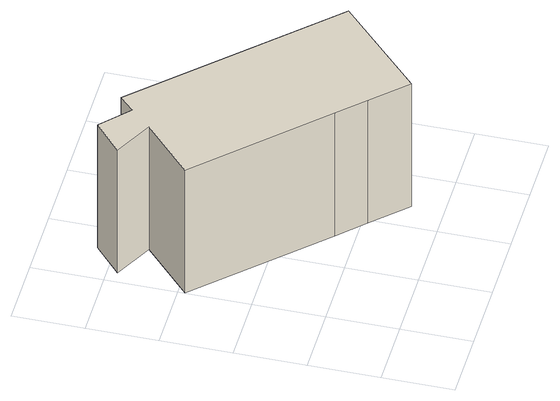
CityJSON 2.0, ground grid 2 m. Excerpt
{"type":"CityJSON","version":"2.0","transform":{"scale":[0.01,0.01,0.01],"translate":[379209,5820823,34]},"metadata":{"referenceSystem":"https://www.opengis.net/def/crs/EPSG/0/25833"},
"CityObjects":{
"building1":{"type":"Building","attributes":{"Gemeindeschluessel":"11000005","BezugspunktDach":"2200","function":"31001_9998","measuredHeight":4.27,"storeysAboveGround":0},"address":[{"country":"Germany","locality":"Berlin","thoroughfareNumber":"25 (4)","thoroughfareName":"Elsgrabenweg"}],"geometry":[{"type":"Solid","lod":"1","boundaries":[[[[0,1,2,3,4,5,6,7,8,9]],[[10,11,12,13,14,15,16,17,18,19]],[[10,19,9,8]],[[11,10,8,7]],[[12,11,7,6]],[[13,12,6,5]],[[14,13,5,4]],[[15,14,4,3]],[[16,15,3,2]],[[17,16,2,1]],[[18,17,1,0]],[[19,18,0,9]]]]}]}
},
"vertices":[
[319,257,437],[389,185,437],[481,91,437],[722,322,437],[242,815,437],[202,774,437],[121,849,437],[36,773,437],[147,716,437],[2,582,437],[147,716,10],[36,773,10],[121,849,10],[202,774,10],[242,815,10],[722,322,10],[481,91,10],[389,185,10],[319,257,10],[2,582,10]
]}
